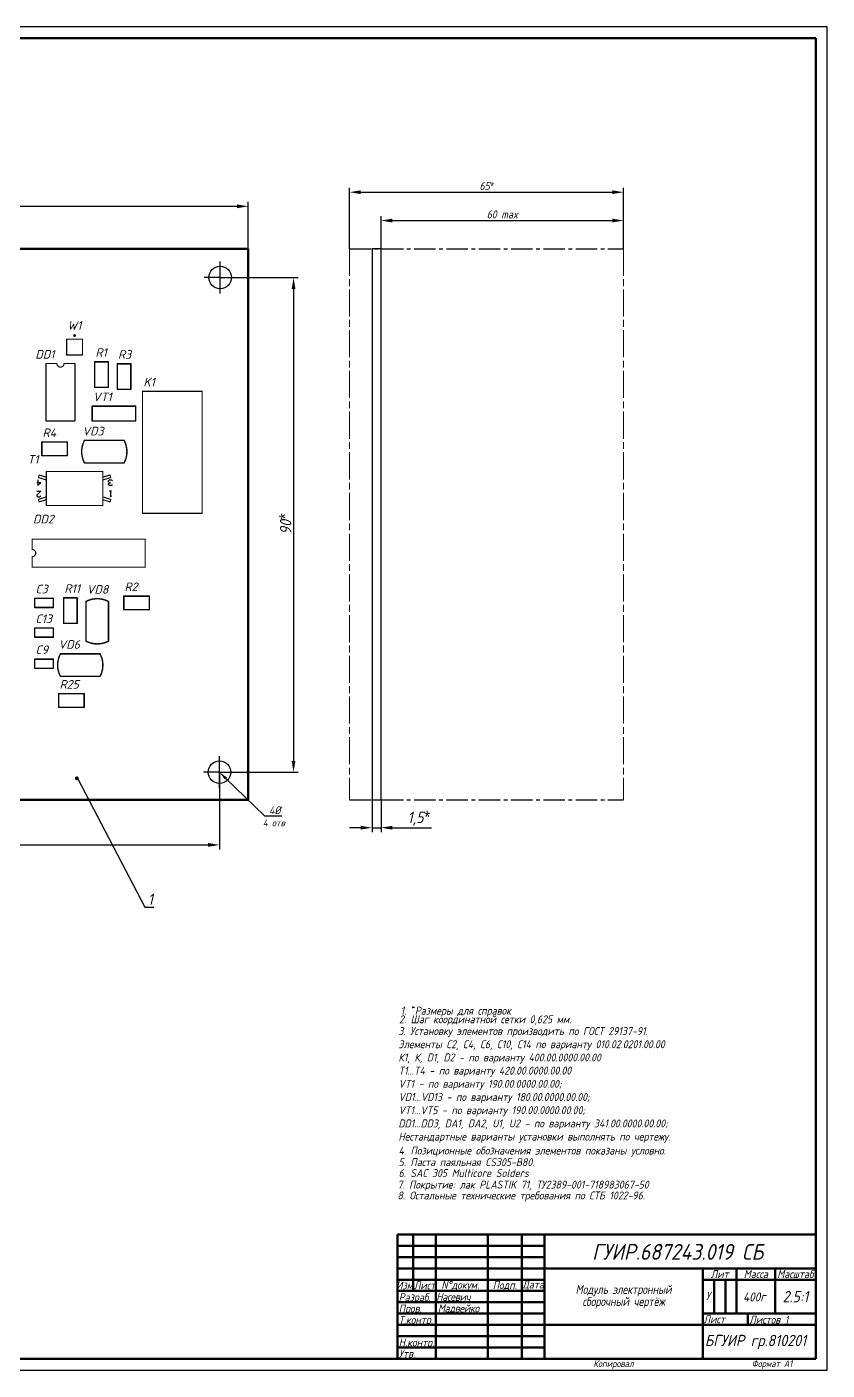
# Model space of a CAD drawing. Header units: millimetres. Extents: x 784 to 1625, y -303 to 291.
# Drawn here: x 1271 to 1625, y -303 to 291 of the extents above; entities that cross this region are included whole.
import ezdxf
from ezdxf import colors
from ezdxf.entities.mleader import LeaderData, LeaderLine
from ezdxf.math import Vec2, Vec3

# ---------------------------------------------------------------- set-up
doc = ezdxf.new("R2010")
doc.units = ezdxf.units.MM
doc.header["$LTSCALE"] = 0.5
doc.linetypes.add('ACAD_ISO08W100', pattern=[36, 24, -3, 6, -3])
doc.linetypes.add('осевая2', pattern=[28.575, 19.05, -3.175, 3.175, -3.175])
doc.layers.get('0').update_dxf_attribs({"lineweight": 60})
doc.layers.get('Defpoints').update_dxf_attribs({"color": 5})
for name, color, linetype in [('1-оси', 1, 'осевая2'), ('TopOverlay', 2, 'Continuous'), ('размеры', 90, 'Continuous'), ('Тонкие', 7, 'Continuous')]:
    doc.layers.add(name, color=color, linetype=linetype)
doc.layers.add('тонкая', color=7, linetype='Continuous', lineweight=20)
doc.styles.get("Standard").update_dxf_attribs({"font": 'isocpeui.ttf', "width": 0.9})
doc.styles.add('Увеличенный текст (ГОСТ)', font='GOST Common Italic.ttf')
doc.dimstyles.new('Standart', dxfattribs={"dimtxt": 5, "dimasz": 5, "dimexe": 2, "dimexo": 0, "dimgap": 1, "dimtad": 1, "dimtoh": 1, "dimdec": 0, "dimtxsty": 'Standard', "dimcen": 2.5, "dimadec": 0, "dimazin": 0, "dimtfac": 1, "dimtdec": 0, "dimtmove": 0, "dimatfit": 3, "dimldrblk": 'DOTSMALL', "dimfxl": 1, "dimarcsym": 0})

# ---------------------------------------------------------------- blocks, each defined once
blk = doc.blocks.new('*D22')
at = {"layer": 'Defpoints', "color": 0, "lineweight": 35, "transparency": 16777216}
for p in [(1368.93, 211.16), (993.74, 187.16), (1368.93, 187.16)]:
    blk.add_point(p, dxfattribs=at)
at = {"layer": 'размеры', "color": 0, "lineweight": -2, "transparency": 16777216}
for p, q in [((993.74, 187.16), (993.74, 213.16)), ((998.74, 211.16), (1363.93, 211.16)), ((1368.93, 187.16), (1368.93, 213.16))]:
    blk.add_line(p, q, dxfattribs=at)
at = {"layer": 'размеры', "color": 0, "lineweight": 35, "transparency": 16777216}
for points in [[(998.74, 211.99), (998.74, 210.32), (993.74, 211.16)], [(1363.93, 211.99), (1363.93, 210.32), (1368.93, 211.16)]]:
    blk.add_solid(points, dxfattribs=at)
at = {"layer": 'размеры', "color": 0, "lineweight": 30, "transparency": 16777216, "insert": (1181.33, 214.87), "char_height": 5, "attachment_point": 5}
blk.add_mtext('150{\\fArial|b0|i1|c204|p34;\\H1.08333x;*}', dxfattribs=at)
blk = doc.blocks.new('_DotSmall')
at = {"color": 0, "linetype": 'ByBlock', "const_width": 0.5}
blk.add_lwpolyline([(-0.0625, 0, 1), (0.0625, 0, 1)], format="xyb", close=True, dxfattribs=at)
blk = doc.blocks.new('*D23')
at = {"layer": 'Defpoints', "color": 0, "lineweight": 35, "transparency": 16777216}
for p in [(1534.85, 217.41), (1413.66, 192.41), (1534.85, 192.41)]:
    blk.add_point(p, dxfattribs=at)
at = {"layer": 'размеры', "color": 0, "lineweight": -2, "transparency": 16777216}
for p, q in [((1413.66, 192.41), (1413.66, 219.41)), ((1418.66, 217.41), (1529.85, 217.41)), ((1534.85, 192.41), (1534.85, 219.41))]:
    blk.add_line(p, q, dxfattribs=at)
at = {"layer": 'размеры', "color": 0, "lineweight": 35, "transparency": 16777216}
for points in [[(1418.66, 218.24), (1418.66, 216.57), (1413.66, 217.41)], [(1529.85, 218.24), (1529.85, 216.57), (1534.85, 217.41)]]:
    blk.add_solid(points, dxfattribs=at)
at = {"layer": 'размеры', "color": 0, "lineweight": 35, "transparency": 16777216, "insert": (1474.26, 220.16), "char_height": 5, "attachment_point": 5}
blk.add_mtext('{\\H0.7x;65\\fArial|b0|i1|c204|p34;*}', dxfattribs=at)
blk = doc.blocks.new('*D24')
at = {"layer": 'Defpoints', "color": 0, "lineweight": 35, "transparency": 16777216}
for p in [(1534.85, 204.87), (1427.6, 192.41), (1534.85, 192.41)]:
    blk.add_point(p, dxfattribs=at)
at = {"layer": 'размеры', "color": 0, "lineweight": -2, "transparency": 16777216}
for p, q in [((1427.6, 192.41), (1427.6, 206.87)), ((1432.6, 204.87), (1529.85, 204.87)), ((1534.85, 192.41), (1534.85, 206.87))]:
    blk.add_line(p, q, dxfattribs=at)
at = {"layer": 'размеры', "color": 0, "lineweight": 35, "transparency": 16777216}
for points in [[(1432.6, 205.71), (1432.6, 204.04), (1427.6, 204.87)], [(1529.85, 205.71), (1529.85, 204.04), (1534.85, 204.87)]]:
    blk.add_solid(points, dxfattribs=at)
at = {"layer": 'размеры', "color": 0, "lineweight": 35, "transparency": 16777216, "insert": (1481.22, 207.62), "char_height": 5, "attachment_point": 5}
blk.add_mtext('{\\H0.7x;60 max}', dxfattribs=at)
blk = doc.blocks.new('*D25')
at = {"layer": 'Defpoints', "color": 0, "lineweight": 35, "transparency": 16777216}
for p in [(1423.66, -51.22), (1427.6, -51.22), (1427.6, -63.62)]:
    blk.add_point(p, dxfattribs=at)
at = {"layer": 'размеры', "color": 0, "lineweight": -2, "transparency": 16777216}
for p, q in [((1423.66, -51.22), (1423.66, -65.62)), ((1427.6, -51.22), (1427.6, -65.62)), ((1418.66, -63.62), (1413.66, -63.62)), ((1423.66, -63.62), (1427.6, -63.62)), ((1432.6, -63.62), (1449.87, -63.62))]:
    blk.add_line(p, q, dxfattribs=at)
at = {"layer": 'размеры', "color": 0, "lineweight": 35, "transparency": 16777216}
for points in [[(1418.66, -62.78), (1418.66, -64.45), (1423.66, -63.62)], [(1432.6, -62.78), (1432.6, -64.45), (1427.6, -63.62)]]:
    blk.add_solid(points, dxfattribs=at)
at = {"layer": 'размеры', "color": 0, "lineweight": 35, "transparency": 16777216, "insert": (1444.23, -59.41), "char_height": 5, "attachment_point": 5}
blk.add_mtext('1,5{\\fArial|b0|i1|c204|p34;\\H1.08333x;*}', dxfattribs=at)
blk = doc.blocks.new('*D30')
at = {"layer": 'Defpoints', "color": 0, "lineweight": 35, "transparency": 16777216}
for p in [(1356.49, 179.66), (1356.17, -39.09), (1388.93, -39.09)]:
    blk.add_point(p, dxfattribs=at)
at = {"layer": 'размеры', "color": 0, "lineweight": -2, "transparency": 16777216}
for p, q in [((1356.49, 179.66), (1390.93, 179.66)), ((1388.93, 174.66), (1388.93, -34.09)), ((1356.17, -39.09), (1390.93, -39.09))]:
    blk.add_line(p, q, dxfattribs=at)
at = {"layer": 'размеры', "color": 0, "lineweight": 35, "transparency": 16777216}
for points in [[(1388.09, 174.66), (1389.76, 174.66), (1388.93, 179.66)], [(1388.09, -34.09), (1389.76, -34.09), (1388.93, -39.09)]]:
    blk.add_solid(points, dxfattribs=at)
at = {"layer": 'размеры', "color": 0, "lineweight": 35, "transparency": 16777216, "insert": (1385.22, 70.59), "char_height": 5, "attachment_point": 5, "rotation": 90}
blk.add_mtext('90{\\fArial|b0|i1|c204|p34;\\H1.08333x;*}', dxfattribs=at)
blk = doc.blocks.new('*D31')
at = {"layer": 'Defpoints', "color": 0, "lineweight": 35, "transparency": 16777216}
for p in [(1006.49, -39.09), (1356.17, -39.09), (1356.17, -71.22)]:
    blk.add_point(p, dxfattribs=at)
at = {"layer": 'размеры', "color": 0, "lineweight": -2, "transparency": 16777216}
for p, q in [((1006.49, -39.09), (1006.49, -73.22)), ((1356.17, -39.09), (1356.17, -73.22)), ((1011.49, -71.22), (1351.17, -71.22))]:
    blk.add_line(p, q, dxfattribs=at)
at = {"layer": 'размеры', "color": 0, "lineweight": 35, "transparency": 16777216}
for points in [[(1011.49, -70.39), (1011.49, -72.05), (1006.49, -71.22)], [(1351.17, -70.39), (1351.17, -72.05), (1356.17, -71.22)]]:
    blk.add_solid(points, dxfattribs=at)
at = {"layer": 'размеры', "color": 0, "lineweight": 35, "transparency": 16777216, "insert": (1181.33, -67.51), "char_height": 5, "attachment_point": 5}
blk.add_mtext('140{\\fArial|b0|i1|c204|p34;\\H1.08333x;*}', dxfattribs=at)

msp = doc.modelspace()

# ---------------------------------------------------------------- linework, layer by layer
for p, q in [((803.86, 285.52), (1619.86, 285.52)), ((1619.86, 285.52), (1619.86, -298.48)), ((1434.86, -298.48), (1434.86, -243.48)), ((1434.86, -243.48), (1619.86, -243.48)), ((1441.86, -243.48), (1441.86, -268.48)), ((1451.86, -243.48), (1451.86, -298.48)), ((1474.86, -243.48), (1474.86, -298.48)), ((1489.86, -243.48), (1489.86, -298.48)), ((1499.86, -243.48), (1499.86, -298.48)), ((1434.86, -248.48), (1499.86, -248.48)), ((1434.86, -253.48), (1499.86, -253.48)), ((1434.86, -258.48), (1499.86, -258.48)), ((1499.86, -258.48), (1619.86, -258.48)), ((1569.86, -258.48), (1569.86, -298.48)), ((1584.86, -258.48), (1584.86, -278.48)), ((1601.86, -258.48), (1601.86, -278.48)), ((1434.86, -263.48), (1499.86, -263.48)), ((1569.86, -263.48), (1619.86, -263.48)), ((1574.86, -278.48), (1574.86, -263.48)), ((1579.86, -278.48), (1579.86, -263.48)), ((1434.86, -268.48), (1499.86, -268.48)), ((1434.86, -273.48), (1499.86, -273.48)), ((1434.86, -278.48), (1499.86, -278.48)), ((1569.86, -278.48), (1619.86, -278.48)), ((1589.86, -278.48), (1589.86, -283.48)), ((1434.86, -283.48), (1499.86, -283.48)), ((1499.86, -283.48), (1619.86, -283.48)), ((1434.86, -288.48), (1499.86, -288.48)), ((1434.86, -293.48), (1499.86, -293.48)), ((796.86, -298.48), (1619.86, -298.48))]:
    msp.add_line(p, q)
at = {"lineweight": -3}
for p, q in [((1423.66, 192.41), (1423.66, -51.22)), ((1427.6, 192.41), (1423.66, 192.41)), ((1427.6, -51.22), (1427.6, 192.41)), ((1356.49, 172.57), (1356.49, 186.74)), ((1356.49, 179.66), (1349.4, 179.66)), ((1356.49, 179.66), (1363.57, 179.66)), ((1356.17, -46.18), (1356.17, -32.01)), ((1356.17, -39.09), (1349.09, -39.09)), ((1356.17, -39.09), (1363.26, -39.09)), ((1423.66, -51.22), (1427.6, -51.22))]:
    msp.add_line(p, q, dxfattribs=at)
at = {"color": 0, "lineweight": 25}
for p, q in [((1293.38, -41.64), (1323.1, -98.7)), ((1323.1, -98.7), (1327.22, -98.7))]:
    msp.add_line(p, q, dxfattribs=at)
at = {"lineweight": -3}
for centre in [(1356.49, 179.66), (1356.17, -39.09)]:
    msp.add_circle(centre, 5, dxfattribs=at)
at = {"layer": '1-оси', "color": 0, "lineweight": 25}
for p, q in [((1413.66, 192.41), (1534.85, 192.41)), ((1413.66, -51.22), (1534.85, -51.22))]:
    msp.add_line(p, q, dxfattribs=at)
at = {"layer": 'Defpoints'}
for p, q in [((1624.86, 290.52), (783.86, 290.52)), ((1624.86, -303.48), (1624.86, 290.52)), ((783.86, -303.48), (1624.86, -303.48))]:
    msp.add_line(p, q, dxfattribs=at)
at = {"layer": 'TopOverlay'}
for p, q in [((1275.86, 90.16), (1275.86, 87.66)), ((1307.13, 89.74), (1307.55, 90.16)), ((1307.13, 89.32), (1307.13, 89.74)), ((1307.55, 88.91), (1307.13, 89.32)), ((1307.55, 90.16), (1308.38, 90.16)), ((1308.38, 90.16), (1308.8, 89.74)), ((1277.11, 88.91), (1275.45, 88.91)), ((1275.45, 85.16), (1277.11, 85.16)), ((1277.11, 85.16), (1275.45, 83.49)), ((1275.45, 83.49), (1275.45, 83.07)), ((1275.86, 87.66), (1277.11, 88.91)), ((1307.13, 88.49), (1307.55, 88.91)), ((1307.13, 88.07), (1307.13, 88.49)), ((1307.55, 87.66), (1307.13, 88.07)), ((1308.36, 85.16), (1307.53, 85.16)), ((1307.53, 85.16), (1307.95, 85.16)), ((1307.55, 88.91), (1307.97, 88.91)), ((1307.97, 88.91), (1307.55, 88.91)), ((1308.38, 87.66), (1307.55, 87.66)), ((1307.95, 85.16), (1307.95, 82.66)), ((1308.8, 88.07), (1308.38, 87.66)), ((1275.45, 83.07), (1275.86, 82.66)), ((1275.86, 82.66), (1276.7, 82.66)), ((1276.7, 82.66), (1277.11, 83.07)), ((1307.95, 82.66), (1308.36, 83.07))]:
    msp.add_line(p, q, dxfattribs=at)
for points, const_width in [([(1292.42, 154.03, 1), (1291.8, 154.03, 1)], 0.625), ([(1288.49, 152.41, 1), (1288.74, 152.41, 1)], 0.25), ([(1288.49, 152.41, 1), (1288.74, 152.41, 1)], 0.25), ([(1291.64, 154.03, 1), (1291.96, 154.03, 1)], 0.312), ([(1292.27, 154.03, 1), (1292.58, 154.03, 1)], 0.312), ([(1295.49, 152.41, 1), (1295.74, 152.41, 1)], 0.25), ([(1295.49, 152.41, 1), (1295.74, 152.41, 1)], 0.25), ([(1288.49, 145.41, 1), (1288.74, 145.41, 1)], 0.25), ([(1288.49, 145.41, 1), (1288.74, 145.41, 1)], 0.25), ([(1295.49, 145.41, 1), (1295.74, 145.41, 1)], 0.25), ([(1295.49, 145.41, 1), (1295.74, 145.41, 1)], 0.25), ([(1300.83, 142.41, 1), (1301.15, 142.41, 1)], 0.318), ([(1300.83, 142.41, 1), (1301.15, 142.41, 1)], 0.318), ([(1306.83, 142.41, 1), (1307.15, 142.41, 1)], 0.318), ([(1306.83, 142.41, 1), (1307.15, 142.41, 1)], 0.318), ([(1279.32, 141.66, 1), (1279.57, 141.66, 1)], 0.25), ([(1279.32, 141.66, 1), (1279.57, 141.66, 1)], 0.25), ([(1284.15, 141.66, 1), (1284.4, 141.66, 1)], 0.25), ([(1284.15, 141.66, 1), (1284.4, 141.66, 1)], 0.25), ([(1287.32, 141.66, 1), (1287.57, 141.66, 1)], 0.25), ([(1287.32, 141.66, 1), (1287.57, 141.66, 1)], 0.25), ([(1292.15, 141.66, 1), (1292.4, 141.66, 1)], 0.25), ([(1292.15, 141.66, 1), (1292.4, 141.66, 1)], 0.25), ([(1310.83, 141.53, 1), (1311.15, 141.53, 1)], 0.318), ([(1310.83, 141.53, 1), (1311.15, 141.53, 1)], 0.318), ([(1316.83, 141.53, 1), (1317.15, 141.53, 1)], 0.318), ([(1316.83, 141.53, 1), (1317.15, 141.53, 1)], 0.318), ([(1300.83, 131.16, 1), (1301.15, 131.16, 1)], 0.318), ([(1300.83, 131.16, 1), (1301.15, 131.16, 1)], 0.318), ([(1306.83, 131.16, 1), (1307.15, 131.16, 1)], 0.318), ([(1306.83, 131.16, 1), (1307.15, 131.16, 1)], 0.318), ([(1310.83, 130.28, 1), (1311.15, 130.28, 1)], 0.318), ([(1310.83, 130.28, 1), (1311.15, 130.28, 1)], 0.318), ([(1316.83, 130.28, 1), (1317.15, 130.28, 1)], 0.318), ([(1316.83, 130.28, 1), (1317.15, 130.28, 1)], 0.318), ([(1321.99, 129.38, 1), (1322.24, 129.38, 1)], 0.25), ([(1321.99, 129.38, 1), (1322.24, 129.38, 1)], 0.25), ([(1348.39, 129.38, 1), (1348.64, 129.38, 1)], 0.25), ([(1348.39, 129.38, 1), (1348.64, 129.38, 1)], 0.25), ([(1299.7, 122.78, 1), (1300.02, 122.78, 1)], 0.318), ([(1299.7, 122.78, 1), (1300.02, 122.78, 1)], 0.318), ([(1318.95, 122.78, 1), (1319.27, 122.78, 1)], 0.318), ([(1318.95, 122.78, 1), (1319.27, 122.78, 1)], 0.318), ([(1279.32, 116.26, 1), (1279.57, 116.26, 1)], 0.25), ([(1279.32, 116.26, 1), (1279.57, 116.26, 1)], 0.25), ([(1292.15, 116.26, 1), (1292.4, 116.26, 1)], 0.25), ([(1292.15, 116.26, 1), (1292.4, 116.26, 1)], 0.25), ([(1299.7, 116.28, 1), (1300.02, 116.28, 1)], 0.318), ([(1299.7, 116.28, 1), (1300.02, 116.28, 1)], 0.318), ([(1318.95, 116.28, 1), (1319.27, 116.28, 1)], 0.318), ([(1318.95, 116.28, 1), (1319.27, 116.28, 1)], 0.318), ([(1277.45, 106.91, 1), (1277.77, 106.91, 1)], 0.318), ([(1277.45, 106.91, 1), (1277.77, 106.91, 1)], 0.318), ([(1288.7, 106.91, 1), (1289.02, 106.91, 1)], 0.318), ([(1288.7, 106.91, 1), (1289.02, 106.91, 1)], 0.318), ([(1296.33, 107.66, 1), (1296.65, 107.66, 1)], 0.318), ([(1296.33, 107.66, 1), (1296.65, 107.66, 1)], 0.318), ([(1313.83, 107.66, 1), (1314.15, 107.66, 1)], 0.318), ([(1313.83, 107.66, 1), (1314.15, 107.66, 1)], 0.318), ([(1277.45, 100.91, 1), (1277.77, 100.91, 1)], 0.318), ([(1277.45, 100.91, 1), (1277.77, 100.91, 1)], 0.318), ([(1288.7, 100.91, 1), (1289.02, 100.91, 1)], 0.318), ([(1288.7, 100.91, 1), (1289.02, 100.91, 1)], 0.318), ([(1296.33, 97.66, 1), (1296.65, 97.66, 1)], 0.318), ([(1296.33, 97.66, 1), (1296.65, 97.66, 1)], 0.318), ([(1313.83, 97.66, 1), (1314.15, 97.66, 1)], 0.318), ([(1313.83, 97.66, 1), (1314.15, 97.66, 1)], 0.318), ([(1275.99, 91.22, 1), (1276.24, 91.22, 1)], 0.25), ([(1275.99, 91.22, 1), (1276.24, 91.22, 1)], 0.25), ([(1276.3, 92.34, 1), (1276.55, 92.34, 1)], 0.25), ([(1276.3, 92.34, 1), (1276.55, 92.34, 1)], 0.25), ([(1279.49, 93.91, 1), (1279.74, 93.91, 1)], 0.25), ([(1279.49, 93.91, 1), (1279.74, 93.91, 1)], 0.25), ([(1279.49, 91.41, 1), (1279.74, 91.41, 1)], 0.25), ([(1279.49, 90.16, 1), (1279.74, 90.16, 1)], 0.25), ([(1304.49, 93.91, 1), (1304.74, 93.91, 1)], 0.25), ([(1304.49, 93.91, 1), (1304.74, 93.91, 1)], 0.25), ([(1304.49, 91.41, 1), (1304.74, 91.41, 1)], 0.25), ([(1304.49, 90.16, 1), (1304.74, 90.16, 1)], 0.25), ([(1307.67, 92.34, 1), (1307.92, 92.34, 1)], 0.25), ([(1307.67, 92.34, 1), (1307.92, 92.34, 1)], 0.25), ([(1307.99, 91.22, 1), (1308.24, 91.22, 1)], 0.25), ([(1307.99, 91.22, 1), (1308.24, 91.22, 1)], 0.25), ([(1275.99, 81.59, 1), (1276.24, 81.59, 1)], 0.25), ([(1275.99, 81.59, 1), (1276.24, 81.59, 1)], 0.25), ([(1276.3, 80.47, 1), (1276.55, 80.47, 1)], 0.25), ([(1276.3, 80.47, 1), (1276.55, 80.47, 1)], 0.25), ([(1279.49, 82.66, 1), (1279.74, 82.66, 1)], 0.25), ([(1279.49, 81.41, 1), (1279.74, 81.41, 1)], 0.25), ([(1279.49, 78.91, 1), (1279.74, 78.91, 1)], 0.25), ([(1279.49, 78.91, 1), (1279.74, 78.91, 1)], 0.25), ([(1304.49, 82.66, 1), (1304.74, 82.66, 1)], 0.25), ([(1304.49, 81.41, 1), (1304.74, 81.41, 1)], 0.25), ([(1304.49, 78.91, 1), (1304.74, 78.91, 1)], 0.25), ([(1304.49, 78.91, 1), (1304.74, 78.91, 1)], 0.25), ([(1307.67, 80.47, 1), (1307.92, 80.47, 1)], 0.25), ([(1307.67, 80.47, 1), (1307.92, 80.47, 1)], 0.25), ([(1307.99, 81.59, 1), (1308.24, 81.59, 1)], 0.25), ([(1307.99, 81.59, 1), (1308.24, 81.59, 1)], 0.25), ([(1321.99, 75.38, 1), (1322.24, 75.38, 1)], 0.25), ([(1321.99, 75.38, 1), (1322.24, 75.38, 1)], 0.25), ([(1348.39, 75.38, 1), (1348.64, 75.38, 1)], 0.25), ([(1348.39, 75.38, 1), (1348.64, 75.38, 1)], 0.25), ([(1273.24, 63.99, 1), (1273.49, 63.99, 1)], 0.25), ([(1273.24, 63.99, 1), (1273.49, 63.99, 1)], 0.25), ([(1273.24, 59.37, 1), (1273.49, 59.37, 1)], 0.25), ([(1273.24, 59.37, 1), (1273.49, 59.37, 1)], 0.25), ([(1323.24, 63.99, 1), (1323.49, 63.99, 1)], 0.25), ([(1323.24, 63.99, 1), (1323.49, 63.99, 1)], 0.25), ([(1273.24, 56.24, 1), (1273.49, 56.24, 1)], 0.25), ([(1273.24, 56.24, 1), (1273.49, 56.24, 1)], 0.25), ([(1273.24, 51.62, 1), (1273.49, 51.62, 1)], 0.25), ([(1273.24, 51.62, 1), (1273.49, 51.62, 1)], 0.25), ([(1323.24, 51.62, 1), (1323.49, 51.62, 1)], 0.25), ([(1323.24, 51.62, 1), (1323.49, 51.62, 1)], 0.25), ([(1274.33, 37.78, 1), (1274.65, 37.78, 1)], 0.318), ([(1274.33, 37.78, 1), (1274.65, 37.78, 1)], 0.318), ([(1282.58, 37.78, 1), (1282.9, 37.78, 1)], 0.318), ([(1282.58, 37.78, 1), (1282.9, 37.78, 1)], 0.318), ([(1287.08, 38.03, 1), (1287.4, 38.03, 1)], 0.318), ([(1287.08, 38.03, 1), (1287.4, 38.03, 1)], 0.318), ([(1293.08, 38.03, 1), (1293.4, 38.03, 1)], 0.318), ([(1293.08, 38.03, 1), (1293.4, 38.03, 1)], 0.318), ([(1296.95, 36.41, 1), (1297.27, 36.41, 1)], 0.318), ([(1296.95, 36.41, 1), (1297.27, 36.41, 1)], 0.318), ([(1306.95, 36.41, 1), (1307.27, 36.41, 1)], 0.318), ([(1306.95, 36.41, 1), (1307.27, 36.41, 1)], 0.318), ([(1313.7, 38.78, 1), (1314.02, 38.78, 1)], 0.318), ([(1313.7, 38.78, 1), (1314.02, 38.78, 1)], 0.318), ([(1324.95, 38.78, 1), (1325.27, 38.78, 1)], 0.318), ([(1324.95, 38.78, 1), (1325.27, 38.78, 1)], 0.318), ([(1274.33, 33.78, 1), (1274.65, 33.78, 1)], 0.318), ([(1274.33, 33.78, 1), (1274.65, 33.78, 1)], 0.318), ([(1282.58, 33.78, 1), (1282.9, 33.78, 1)], 0.318), ([(1282.58, 33.78, 1), (1282.9, 33.78, 1)], 0.318), ([(1313.7, 32.78, 1), (1314.02, 32.78, 1)], 0.318), ([(1313.7, 32.78, 1), (1314.02, 32.78, 1)], 0.318), ([(1324.95, 32.78, 1), (1325.27, 32.78, 1)], 0.318), ([(1324.95, 32.78, 1), (1325.27, 32.78, 1)], 0.318), ([(1274.33, 24.66, 1), (1274.65, 24.66, 1)], 0.318), ([(1274.33, 24.66, 1), (1274.65, 24.66, 1)], 0.318), ([(1282.58, 24.66, 1), (1282.9, 24.66, 1)], 0.318), ([(1282.58, 24.66, 1), (1282.9, 24.66, 1)], 0.318), ([(1287.08, 26.78, 1), (1287.4, 26.78, 1)], 0.318), ([(1287.08, 26.78, 1), (1287.4, 26.78, 1)], 0.318), ([(1293.08, 26.78, 1), (1293.4, 26.78, 1)], 0.318), ([(1293.08, 26.78, 1), (1293.4, 26.78, 1)], 0.318), ([(1274.33, 20.66, 1), (1274.65, 20.66, 1)], 0.318), ([(1274.33, 20.66, 1), (1274.65, 20.66, 1)], 0.318), ([(1282.58, 20.66, 1), (1282.9, 20.66, 1)], 0.318), ([(1282.58, 20.66, 1), (1282.9, 20.66, 1)], 0.318), ([(1296.95, 18.91, 1), (1297.27, 18.91, 1)], 0.318), ([(1296.95, 18.91, 1), (1297.27, 18.91, 1)], 0.318), ([(1306.95, 18.91, 1), (1307.27, 18.91, 1)], 0.318), ([(1306.95, 18.91, 1), (1307.27, 18.91, 1)], 0.318), ([(1285.7, 13.28, 1), (1286.02, 13.28, 1)], 0.318), ([(1285.7, 13.28, 1), (1286.02, 13.28, 1)], 0.318), ([(1303.2, 13.28, 1), (1303.52, 13.28, 1)], 0.318), ([(1303.2, 13.28, 1), (1303.52, 13.28, 1)], 0.318), ([(1274.33, 10.91, 1), (1274.65, 10.91, 1)], 0.318), ([(1274.33, 10.91, 1), (1274.65, 10.91, 1)], 0.318), ([(1274.33, 6.91, 1), (1274.65, 6.91, 1)], 0.318), ([(1274.33, 6.91, 1), (1274.65, 6.91, 1)], 0.318), ([(1282.58, 10.91, 1), (1282.9, 10.91, 1)], 0.318), ([(1282.58, 10.91, 1), (1282.9, 10.91, 1)], 0.318), ([(1282.58, 6.91, 1), (1282.9, 6.91, 1)], 0.318), ([(1282.58, 6.91, 1), (1282.9, 6.91, 1)], 0.318), ([(1285.7, 3.28, 1), (1286.02, 3.28, 1)], 0.318), ([(1285.7, 3.28, 1), (1286.02, 3.28, 1)], 0.318), ([(1303.2, 3.28, 1), (1303.52, 3.28, 1)], 0.318), ([(1303.2, 3.28, 1), (1303.52, 3.28, 1)], 0.318), ([(1284.95, -4.34, 1), (1285.27, -4.34, 1)], 0.318), ([(1284.95, -4.34, 1), (1285.27, -4.34, 1)], 0.318), ([(1296.2, -4.34, 1), (1296.52, -4.34, 1)], 0.318), ([(1296.2, -4.34, 1), (1296.52, -4.34, 1)], 0.318), ([(1284.95, -10.34, 1), (1285.27, -10.34, 1)], 0.318), ([(1284.95, -10.34, 1), (1285.27, -10.34, 1)], 0.318), ([(1296.2, -10.34, 1), (1296.52, -10.34, 1)], 0.318), ([(1296.2, -10.34, 1), (1296.52, -10.34, 1)], 0.318)]:
    msp.add_lwpolyline(points, format="xyb", close=True, dxfattribs=dict(at, const_width=const_width))
for points, const_width in [([(1288.61, 152.41), (1295.61, 152.41)], 0.5), ([(1288.61, 145.41), (1288.61, 152.41)], 0.5), ([(1295.61, 145.41), (1295.61, 152.41)], 0.5), ([(1288.61, 145.41), (1295.61, 145.41)], 0.5), ([(1300.99, 142.41), (1306.99, 142.41)], 0.635), ([(1300.99, 131.16), (1300.99, 142.41)], 0.635), ([(1306.99, 131.16), (1306.99, 142.41)], 0.635), ([(1279.45, 116.26), (1279.45, 141.66)], 0.5), ([(1279.45, 141.66), (1284.27, 141.66)], 0.5), ([(1287.45, 141.66), (1292.27, 141.66)], 0.5), ([(1292.27, 116.26), (1292.27, 141.66)], 0.5), ([(1310.99, 141.53), (1316.99, 141.53)], 0.635), ([(1310.99, 130.28), (1310.99, 141.53)], 0.635), ([(1316.99, 130.28), (1316.99, 141.53)], 0.635), ([(1300.99, 131.16), (1306.99, 131.16)], 0.635), ([(1310.99, 130.28), (1316.99, 130.28)], 0.635), ([(1322.11, 129.38), (1348.51, 129.38)], 0.5), ([(1322.11, 75.38), (1322.11, 129.38)], 0.5), ([(1348.51, 75.38), (1348.51, 129.38)], 0.5), ([(1299.86, 116.28), (1299.86, 122.78)], 0.635), ([(1299.86, 122.78), (1319.11, 122.78)], 0.635), ([(1319.11, 116.28), (1319.11, 122.78)], 0.635), ([(1279.45, 116.26), (1292.27, 116.26)], 0.5), ([(1299.86, 116.28), (1319.11, 116.28)], 0.635), ([(1277.61, 100.91), (1277.61, 106.91)], 0.635), ([(1277.61, 106.91), (1288.86, 106.91)], 0.635), ([(1288.86, 100.91), (1288.86, 106.91)], 0.635), ([(1296.49, 107.66), (1313.99, 107.66)], 0.635), ([(1277.61, 100.91), (1288.86, 100.91)], 0.635), ([(1296.49, 97.66), (1313.99, 97.66)], 0.635), ([(1276.11, 91.22), (1276.42, 92.34)], 0.5), ([(1276.11, 91.22), (1279.61, 90.16)], 0.5), ([(1276.42, 92.34), (1279.61, 91.41)], 0.5), ([(1279.61, 78.91), (1279.61, 93.91)], 0.5), ([(1279.61, 93.91), (1304.61, 93.91)], 0.5), ([(1304.61, 78.91), (1304.61, 93.91)], 0.5), ([(1304.61, 91.41), (1307.8, 92.34)], 0.5), ([(1304.61, 90.16), (1308.11, 91.22)], 0.5), ([(1307.8, 92.34), (1308.11, 91.22)], 0.5), ([(1276.11, 81.59), (1279.61, 82.66)], 0.5), ([(1276.11, 81.59), (1276.42, 80.47)], 0.5), ([(1276.42, 80.47), (1279.61, 81.41)], 0.5), ([(1279.61, 78.91), (1304.61, 78.91)], 0.5), ([(1304.61, 82.66), (1308.11, 81.59)], 0.5), ([(1304.61, 81.41), (1307.8, 80.47)], 0.5), ([(1307.8, 80.47), (1308.11, 81.59)], 0.5), ([(1322.11, 75.38), (1348.51, 75.38)], 0.5), ([(1273.36, 63.99), (1323.36, 63.99)], 0.5), ([(1273.36, 59.37), (1273.36, 63.99)], 0.5), ([(1323.36, 51.62), (1323.36, 63.99)], 0.5), ([(1273.36, 51.62), (1273.36, 56.24)], 0.5), ([(1273.36, 51.62), (1323.36, 51.62)], 0.5), ([(1274.49, 33.78), (1274.49, 37.78)], 0.635), ([(1274.49, 37.78), (1282.74, 37.78)], 0.635), ([(1282.74, 33.78), (1282.74, 37.78)], 0.635), ([(1287.24, 38.03), (1293.24, 38.03)], 0.635), ([(1287.24, 26.78), (1287.24, 38.03)], 0.635), ([(1293.24, 26.78), (1293.24, 38.03)], 0.635), ([(1297.11, 18.91), (1297.11, 36.41)], 0.635), ([(1307.11, 18.91), (1307.11, 36.41)], 0.635), ([(1313.86, 32.78), (1313.86, 38.78)], 0.635), ([(1313.86, 38.78), (1325.11, 38.78)], 0.635), ([(1325.11, 32.78), (1325.11, 38.78)], 0.635), ([(1274.49, 33.78), (1282.74, 33.78)], 0.635), ([(1313.86, 32.78), (1325.11, 32.78)], 0.635), ([(1274.49, 20.66), (1274.49, 24.66)], 0.635), ([(1274.49, 24.66), (1282.74, 24.66)], 0.635), ([(1282.74, 20.66), (1282.74, 24.66)], 0.635), ([(1287.24, 26.78), (1293.24, 26.78)], 0.635), ([(1274.49, 20.66), (1282.74, 20.66)], 0.635), ([(1285.86, 13.28), (1303.36, 13.28)], 0.635), ([(1274.49, 6.91), (1274.49, 10.91)], 0.635), ([(1274.49, 10.91), (1282.74, 10.91)], 0.635), ([(1274.49, 6.91), (1282.74, 6.91)], 0.635), ([(1282.74, 6.91), (1282.74, 10.91)], 0.635), ([(1285.86, 3.28), (1303.36, 3.28)], 0.635), ([(1285.11, -10.34), (1285.11, -4.34)], 0.635), ([(1285.11, -4.34), (1296.36, -4.34)], 0.635), ([(1296.36, -10.34), (1296.36, -4.34)], 0.635), ([(1285.11, -10.34), (1296.36, -10.34)], 0.635)]:
    msp.add_lwpolyline(points, dxfattribs=dict(at, const_width=const_width))
for points, const_width in [([(1287.45, 141.66, -1), (1284.27, 141.66)], 0.5), ([(1296.49, 97.66, -0.249999), (1296.49, 107.66)], 0.635), ([(1313.99, 107.66, -0.249999), (1313.99, 97.66)], 0.635), ([(1273.36, 59.37, -1), (1273.36, 56.24)], 0.5), ([(1297.11, 36.41, -0.249999), (1307.11, 36.41)], 0.635), ([(1307.11, 18.91, -0.249999), (1297.11, 18.91)], 0.635), ([(1285.86, 3.28, -0.249999), (1285.86, 13.28)], 0.635), ([(1303.36, 13.28, -0.249999), (1303.36, 3.28)], 0.635)]:
    msp.add_lwpolyline(points, format="xyb", dxfattribs=dict(at, const_width=const_width))
at = {"layer": 'TopOverlay', "color": 0, "lineweight": 25}
for points, const_width in [([(1293.55, -41.78, 1), (1292.7, -41.78, 1)], 0.849), ([(1292.48, -41.78, 1), (1292.91, -41.78, 1)], 0.425), ([(1293.33, -41.78, 1), (1293.76, -41.78, 1)], 0.425)]:
    msp.add_lwpolyline(points, format="xyb", close=True, dxfattribs=dict(at, const_width=const_width))
at = {"layer": 'тонкая', "linetype": 'ACAD_ISO08W100'}
for p, q in [((1413.66, 192.41), (1413.66, -51.22)), ((1534.85, 192.41), (1534.85, -51.22))]:
    msp.add_line(p, q, dxfattribs=at)
at = {"layer": 'Тонкие', "lineweight": 70}
for p, q in [((993.74, 192.41), (1368.93, 192.41)), ((1368.93, 192.41), (1368.93, -51.22)), ((1368.93, -51.22), (993.74, -51.22))]:
    msp.add_line(p, q, dxfattribs=at)

# ---------------------------------------------------------------- texts
at = {"color": 0, "lineweight": 25, "insert": (1324.53, -92.74), "char_height": 5, "attachment_point": 1}
msp.add_mtext_dynamic_manual_height_columns('1', width=8.7949, gutter_width=22.49, heights=[0], dxfattribs=at)
at = {"lineweight": -2, "char_height": 3.5, "attachment_point": 1}
for s, width, insert in [('2. Шаг координатной сетки 0,625 мм.', 175.2218, (1435.6, -146.59)), ('\\A1;1. {\\H0.7x;\\S*^ ;}Размеры для справок', 145, (1436.26, -141.59)), ('3. Установку элементов производить по ГОСТ 29137-91. \\PЭлементы С2, С4, С6, С10, С14 по варианту 010.02.0201.00.00\\PК1, К, D1, D2 - по варианту 400.00.0000.00.00\\PT1...T4 - по варианту 420.00.0000.00.00\\PVT1 - по варианту 190.00.0000.00.00;\\PVD1...VD13 - по варианту 180.00.0000.00.00;\\PVT1...VT5 - по варианту 190.00.0000.00.00;\\PDD1...DD3, DA1, DA2, U1, U2 - по варианту 341.00.0000.00.00;\\PНестандартные варианты установки выполнять по чертежу.', 155, (1435.3, -151.79)), ('4. Позиционные обозначения элементов показаны условно.', 170, (1435.36, -204.64)), ('5. Паста паяльная CS305-B80.', 180, (1435.36, -209.76)), ('6. SAC 305 Multicore Solders', 180, (1435.36, -214.6)), ('7. Покрытие: лак PLASTIK 71, ТУ2389-001-718983067-50', 170, (1434.88, -219.7)), ('8. Остальные технические требования по СТБ 1022-96.', 182.8535, (1434.86, -224.48))]:
    msp.add_mtext_dynamic_manual_height_columns(s, width=width, gutter_width=20, heights=[0], dxfattribs=dict(at, insert=insert))
for s, insert, char_height, width, attachment_point in [('ГУИР.687243.019 СБ', (1558.79, -251.19), 7, 120, 5), ('Лит', (1577.36, -260.98), 3.5, 15, 5), ('Масса', (1593.36, -260.98), 3.5, 17, 5), ('Масштаб', (1610.86, -260.98), 3.5, 18, 5), ('Изм.', (1438.52, -265.98), 3.5, 7, 5), ('Лист', (1446.86, -265.98), 3.5, 10, 5), ('N°докум.', (1454.3, -264), 3.5, 22.4183, 1), ('Подп.', (1482.34, -266.13), 3.5, 15, 5), ('Дата', (1494.86, -265.98), 3.5, 10, 5), ('\\pxsm0.8;{\\W0.8;Модуль электронный\\Pсборочный чертёж}', (1534.86, -270.98), 4, 70, 5), ('Разраб.', (1435.45, -269.48), 3.5, 17, 1), ('{\\T0.95;Насевич}', (1452.05, -269.37), 3.5, 3.9381, 1), ('У', (1571.31, -270.57), 3.5, 20, 4), ('{\\H0.8x;400г}', (1592.67, -271.12), 5, 18, 5), ('2.5:1', (1610.86, -270.98), 5, 18, 5), ('Пров.', (1435.45, -274.48), 3.5, 17, 1), ('{\\T0.95;Мадвейко}', (1452.76, -274.42), 3.5, 17, 1), ('Т.контр.', (1435.45, -279.48), 3.5, 17, 1), ('Лист ', (1570.24, -280.98), 3.5, 20, 4), ('Листов 1', (1590.45, -279.4), 3.5, 30, 1), ('Н.контр.', (1435.45, -289.48), 3.5, 19.4235, 1), ('БГУИР гр.810201', (1570.8, -291.05), 5, 59.3615, 4), ('Утв.', (1435.45, -294.48), 3.5, 17, 1), ('Копировал', (1521.51, -299.14), 3, 70.0934, 1), ('Формат А1', (1591.51, -299.14), 3, 50.1158, 1)]:
    msp.add_mtext(s, dxfattribs=dict(insert=insert, char_height=char_height, width=width, attachment_point=attachment_point))
at = {"layer": 'TopOverlay'}
for s, p in [('W1', (1288.97, 156.56)), ('DD1', (1274.75, 143.81)), ('R1', (1301.31, 144.61)), ('R3', (1311.3, 143.74)), ('K1', (1322.53, 131.52)), ('VT1', (1300.19, 124.99)), ('R4', (1277.92, 109.14)), ('VD3', (1295.54, 109.86)), ('T1', (1271.26, 97.34)), ('DD2', (1273.72, 70.96)), ('C3', (1274.82, 40.02)), ('R11', (1287.58, 40.22)), ('VD8', (1297.44, 39.85)), ('R2', (1314.17, 41.02)), ('C13', (1274.81, 26.88)), ('VD6', (1284.95, 15.51)), ('C9', (1274.82, 13.15)), ('R25', (1285.46, -2.12))]:
    msp.add_text(s, height=3.81, dxfattribs=at).set_placement(p)
at = {"layer": 'размеры', "lineweight": 35, "insert": (1375.34, -59.98), "char_height": 3, "width": 145, "attachment_point": 1, "style": 'Увеличенный текст (ГОСТ)'}
msp.add_mtext('\\A1;4 отв', dxfattribs=at)

# ---------------------------------------------------------------- dimensions: what is measured, and where the dimension line sits
at = {"layer": 'размеры', "lineweight": 35}
for base, p1, p2, text, picture, middle in [((1534.85, 217.41), (1413.66, 192.41), (1534.85, 192.41), '{\\H0.7x;65\\fArial|b0|i1|c204|p34;*}', '*D23', (1474.26, 217.41)), ((1534.85, 204.87), (1427.6, 192.41), (1534.85, 192.41), '{\\H0.7x;60 max}', '*D24', (1481.22, 204.87)), ((1356.17, -71.22), (1006.49, -39.09), (1356.17, -39.09), '140{\\fArial|b0|i1|c204|p34;\\H1.08333x;*}', '*D31', (1181.33, -71.22)), ((1427.6, -63.62), (1423.66, -51.22), (1427.6, -51.22), '1,5{\\fArial|b0|i1|c204|p34;\\H1.08333x;*}', '*D25', (1444.23, -63.62))]:
    dim = msp.add_linear_dim(base=base, p1=p1, p2=p2, text=text, dimstyle='Standart', dxfattribs=at)
    dim.commit()
    dim.dimension.update_dxf_attribs({"geometry": picture, "text_midpoint": middle, "dimtype": 160})
at = {"layer": 'размеры', "lineweight": 30}
dim = msp.add_linear_dim(base=(1368.93, 211.16), p1=(993.74, 187.16), p2=(1368.93, 187.16), text='150{\\fArial|b0|i1|c204|p34;\\H1.08333x;*}', dimstyle='Standart', dxfattribs=at)
dim.commit()
dim.dimension.update_dxf_attribs({"geometry": '*D22', "text_midpoint": (1181.33, 211.16), "dimtype": 160})
at = {"layer": 'размеры', "lineweight": 35}
dim = msp.add_linear_dim(base=(1388.93, -39.09), p1=(1356.49, 179.66), p2=(1356.17, -39.09), angle=90, text='90{\\fArial|b0|i1|c204|p34;\\H1.08333x;*}', dimstyle='Standart', dxfattribs=at)
dim.commit()
dim.dimension.update_dxf_attribs({"geometry": '*D30', "text_midpoint": (1388.93, 70.59), "dimtype": 160})

# ---------------------------------------------------------------- leaders
ml = msp.add_multileader_mtext('Standard', dxfattribs=at)
ml.set_content('4%%C', color=256)
ml.set_leader_properties()
ml.build(insert=Vec2(0, 0))
ml.multileader.update_dxf_attribs({"text_left_attachment_type": 6, "text_right_attachment_type": 7, "dogleg_length": 0.36})
ctx = ml.context
ctx.base_point, ctx.char_height, ctx.plane_origin = Vec3(1376.13, -58.35), 3.5, Vec3(1356.17, -39.09)
ctx.left_attachment, ctx.right_attachment = 6, 7
notes = []
notes.append((ctx, [(0, (1, 1, 0), (1376.02, -58.35), (1, 0), 0.111, [(0, [(1356.17, -39.09)], 0, [])])]))
ctx.mtext.insert, ctx.mtext.flow_direction = Vec3(1378.13, -54.15), 5
for ctx, leaders in notes:
    for number, flags, end, landing, length, lines in leaders:
        leader = LeaderData()
        leader.index, (leader.has_last_leader_line, leader.has_dogleg_vector, leader.attachment_direction) = number, flags
        leader.last_leader_point, leader.dogleg_vector, leader.dogleg_length = Vec3(end), Vec3(landing), length
        for number, points, colour, breaks in lines:
            line = LeaderLine()
            line.index, line.vertices, line.color, line.breaks = number, Vec3.list(points), colors.encode_raw_color(colour), breaks
            leader.lines.append(line)
        ctx.leaders.append(leader)

doc.saveas('drawing.dxf')
